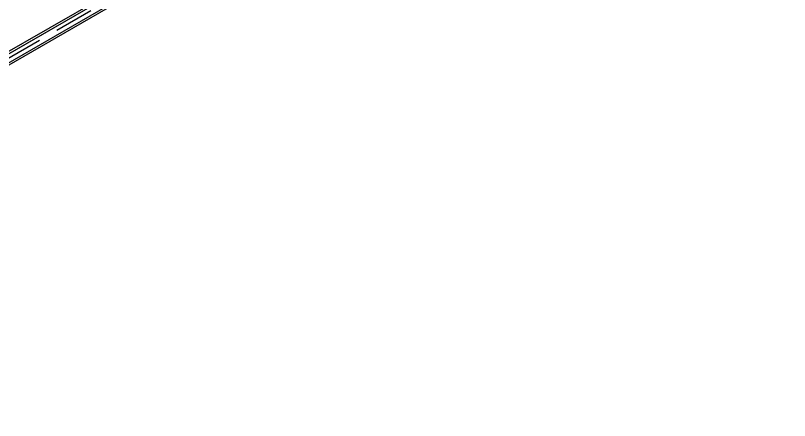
# Model space of a CAD drawing. Header units: metres. Extents: x 99558 to 100446, y 49739 to 50255.
# Drawn here: x 99956.1 to 100445.8, y 49738.6 to 49994.8 of the extents above; entities that cross this region are included whole.
import ezdxf

# ---------------------------------------------------------------- set-up
doc = ezdxf.new("R2010")
doc.units = ezdxf.units.M
doc.header["$MEASUREMENT"] = 0
doc.linetypes.add('DASHED2', pattern=[0.375, 0.25, -0.125])

msp = doc.modelspace()

# ---------------------------------------------------------------- linework, layer by layer
msp.add_line((100041.14, 50023.75), (99558.1, 49744.87))
at = {"linetype": 'DASHED2', "ltscale": 100}
msp.add_lwpolyline([(99560.04, 49741.71), (100443.84, 50251.98)], dxfattribs=at)
for points in [[(99561.35, 49739.58), (100445.15, 50249.85)], [(99561.98, 49738.56), (100445.78, 50248.83)], [(99558.73, 49743.85), (100041.74, 50022.71)], [(99558.78, 49743.76), (100041.79, 50022.62)]]:
    msp.add_lwpolyline(points)

doc.saveas('drawing.dxf')
